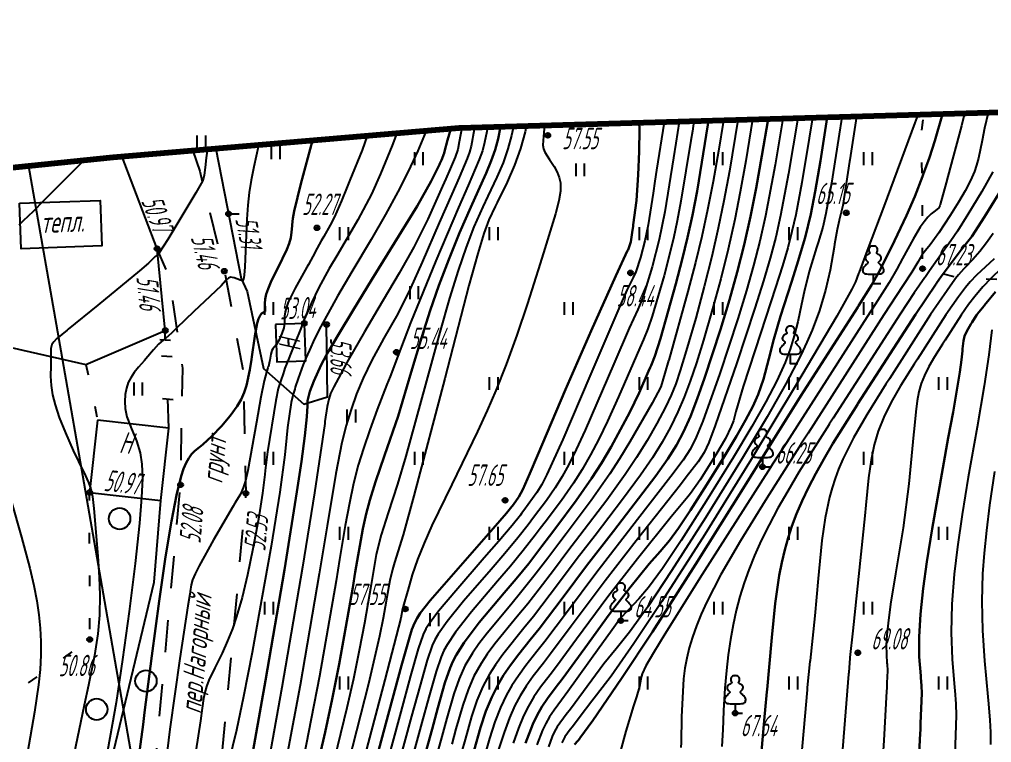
# Model space of a CAD drawing. Extents: x 1233805 to 1234355, y 654698 to 655114.
# Drawn here: x 1234273.72 to 1234319.16, y 655080.53 to 655114.32 of the extents above; entities that cross this region are included whole.
import ezdxf

# ---------------------------------------------------------------- set-up
doc = ezdxf.new("R2010")
doc.units = 0
doc.linetypes.add('ИИDash_05_15', pattern=[2, 0.5, -1.5])
doc.linetypes.add('ИИDash_15_15', pattern=[3, 1.5, -1.5])
for name, color, linetype, lineweight in [('ИИ_ГОРИЗОНТАЛИ_ОСН', 32, 'Continuous', 25), ('ИИ_ГОРИЗОНТАЛИ_УТОЛЩ', 32, 'Continuous', 30), ('ИИ_ДОРОГИ_АД', 7, 'Continuous', 25), ('ИИ_ЛЭП_ВН', 250, 'Continuous', 25), ('ИИ_ОГРАДЫ', 7, 'Continuous', 25), ('ИИ_ОТМЕТКИ', 7, 'Continuous', 25), ('ИИ_СТРОЕНИЕ', 7, 'Continuous', 25), ('ИИ_УГОДЬЯ', 7, 'Continuous', 25)]:
    doc.layers.add(name, color=color, linetype=linetype, lineweight=lineweight)
doc.layers.add('Оформление точек', color=7, linetype='Continuous')
doc.styles.add('VNIPISIMPLEXCUR', font='simplex.shx', dxfattribs={"width": 0.8, "oblique": 15})
doc.styles.add('ГОСТ 2.304 КУРСИВ', font='cs_gost2304.shx', dxfattribs={"oblique": 15})
doc.linetypes.add('ИИ054741_6', pattern='A,2,-0.5,[35,3dservice.shx,S=1,R=0,X=0,Y=0],-0.5,2', length=5)
doc.linetypes.add('ИИ054751', pattern='A,2.5,[1,3dservice.shx,S=0.8,R=0,X=0,Y=0],2.5', length=5)

# ---------------------------------------------------------------- blocks, each defined once
blk = doc.blocks.new('ИИ05401')
at = {"color": 0, "linetype": 'Continuous', "lineweight": 25}
for points in [[(-0.4, 1.2), (-0.4, 0)], [(0.4, 1.2), (0.4, 0)]]:
    blk.add_lwpolyline(points, dxfattribs=at)
blk = doc.blocks.new('ИИ053881')
at = {"color": 0, "linetype": 'Continuous', "lineweight": 25}
blk.add_lwpolyline([(0, 0.875), (0.129, 0.876), (0.342, 0.878), (0.479, 0.882), (0.614, 0.891), (0.726, 0.907), (0.816, 0.94), (0.906, 1), (0.956, 1.071), (0.983, 1.151), (0.991, 1.231), (0.986, 1.295), (0.963, 1.379), (0.932, 1.445), (0.884, 1.516), (0.798, 1.61), (0.719, 1.692), (0.646, 1.766), (0.575, 1.842), (0.536, 1.889), (0.511, 1.929), (0.501, 1.967), (0.504, 1.992), (0.518, 2.017), (0.545, 2.049), (0.608, 2.115), (0.679, 2.198), (0.732, 2.29), (0.745, 2.372), (0.736, 2.444), (0.709, 2.515), (0.672, 2.575), (0.633, 2.617), (0.596, 2.646), (0.548, 2.678), (0.495, 2.709), (0.408, 2.76), (0.363, 2.789), (0.336, 2.812), (0.324, 2.831), (0.321, 2.846), (0.325, 2.865), (0.335, 2.89), (0.353, 2.928), (0.372, 2.968), (0.4, 3.034), (0.413, 3.103), (0.412, 3.19), (0.398, 3.247), (0.363, 3.319), (0.32, 3.377), (0.284, 3.414), (0.246, 3.444), (0.181, 3.476), (0.125, 3.489), (0.07, 3.496), (0, 3.5), (-0.07, 3.496), (-0.125, 3.489), (-0.181, 3.476), (-0.246, 3.444), (-0.284, 3.414), (-0.32, 3.377), (-0.363, 3.319), (-0.398, 3.247), (-0.412, 3.19), (-0.413, 3.103), (-0.4, 3.034), (-0.372, 2.968), (-0.353, 2.928), (-0.335, 2.89), (-0.325, 2.865), (-0.321, 2.846), (-0.324, 2.831), (-0.336, 2.812), (-0.363, 2.789), (-0.408, 2.76), (-0.495, 2.709), (-0.548, 2.678), (-0.596, 2.646), (-0.633, 2.617), (-0.672, 2.575), (-0.709, 2.515), (-0.736, 2.444), (-0.745, 2.372), (-0.732, 2.29), (-0.679, 2.198), (-0.608, 2.115), (-0.545, 2.049), (-0.518, 2.017), (-0.504, 1.992), (-0.501, 1.967), (-0.511, 1.929), (-0.536, 1.889), (-0.575, 1.842), (-0.646, 1.766), (-0.719, 1.692), (-0.798, 1.61), (-0.884, 1.516), (-0.932, 1.445), (-0.963, 1.379), (-0.986, 1.295), (-0.991, 1.231), (-0.983, 1.151), (-0.956, 1.071), (-0.906, 1), (-0.816, 0.94), (-0.726, 0.907), (-0.614, 0.891), (-0.479, 0.882), (-0.342, 0.878), (-0.129, 0.876)], close=True, dxfattribs=at)
blk.add_lwpolyline([(0, 0.875), (0, 0), (0.7, 0)], dxfattribs=at)
blk = doc.blocks.new('ИИ05368')
at = {"color": 0, "linetype": 'Continuous'}
blk.add_circle((0, 0), 1, dxfattribs=at)
blk = doc.blocks.new('PICKET')
at = {"color": 0, "linetype": 'Continuous', "lineweight": 25}
for p, q in [((-0.23, 0), (0.23, 0)), ((0, 0.23), (0, -0.23))]:
    blk.add_line(p, q, dxfattribs=at)
blk.add_circle((0, 0), 0.23, dxfattribs=at)
at = {"color": 0, "linetype": 'Continuous', "style": 'VNIPISIMPLEXCUR', "oblique": 15, "width": 0.8}
blk.add_attdef('OTMETKA', (1.25, 0.3), '', height=2, dxfattribs=at)
at = {"color": 8, "linetype": 'Continuous', "style": 'VNIPISIMPLEXCUR', "oblique": 15, "width": 0.8, "flags": 1}
blk.add_attdef('NOMER', (1.25, -2.7), '', height=2, dxfattribs=at)

msp = doc.modelspace()

# ---------------------------------------------------------------- linework, layer by layer
at = {"layer": 'ИИ_ГОРИЗОНТАЛИ_ОСН', "flags": 128}
for points, elevation in [([(1234315.709, 655109.861), (1234315.57, 655109.483), (1234314.118, 655105.573), (1234313.393, 655103.645), (1234312.97, 655102.516), (1234312.943, 655102.445), (1234312.794, 655102.058), (1234312.633, 655101.719), (1234311.922, 655100.452), (1234310.002, 655097.202), (1234307.919, 655093.753), (1234305.75, 655090.253), (1234303.752, 655087.127), (1234302.444, 655085.157), (1234301.378, 655083.631), (1234300.693, 655082.738), (1234300.476, 655082.465), (1234299.929, 655081.745), (1234299.566, 655081.266), (1234299.464, 655081.133), (1234299.215, 655080.794), (1234299.074, 655080.523)], 65.5), ([(1234317.897, 655109.923), (1234317.754, 655109.346), (1234317.115, 655106.984), (1234317.031, 655106.679), (1234316.76, 655105.679), (1234316.741, 655105.61), (1234316.687, 655105.515), (1234316.529, 655105.381), (1234316.517, 655105.372), (1234316.34, 655105.236), (1234316.174, 655105.074), (1234316.003, 655104.868), (1234315.828, 655104.619), (1234315.491, 655104.057), (1234314.999, 655103.146), (1234314.732, 655102.648), (1234314.374, 655102.029), (1234313.715, 655100.998), (1234313.345, 655100.425), (1234309.568, 655094.537), (1234308.927, 655093.536), (1234308.825, 655093.378), (1234305.632, 655088.382), (1234303.881, 655085.594), (1234303.354, 655084.724), (1234303.007, 655084.114), (1234302.824, 655083.742), (1234302.763, 655083.518), (1234302.76, 655083.486), (1234302.701, 655083.155), (1234302.56, 655082.659), (1234302.43, 655082.247), (1234302.061, 655081.056), (1234301.82, 655080.136)], 66.5), ([(1234319.004, 655109.955), (1234318.834, 655109.238), (1234318.723, 655108.661), (1234318.552, 655107.832), (1234318.462, 655107.513), (1234318.356, 655107.213), (1234318.17, 655106.788), (1234317.924, 655106.31), (1234317.615, 655105.777), (1234317.224, 655105.15), (1234316.697, 655104.354), (1234316.289, 655103.784), (1234316.069, 655103.52), (1234315.899, 655103.304), (1234315.706, 655102.976), (1234315.438, 655102.517), (1234315.018, 655101.87), (1234314.13, 655100.513), (1234310.58, 655094.987), (1234310.25, 655094.471), (1234310.238, 655094.452), (1234308.57, 655091.829), (1234307.418, 655089.952), (1234306.511, 655088.38), (1234305.845, 655087.101), (1234305.583, 655086.53), (1234305.36, 655085.984), (1234305.174, 655085.462), (1234305.023, 655084.959), (1234304.909, 655084.48), (1234304.824, 655084.001), (1234304.766, 655083.511), (1234304.724, 655082.923), (1234304.67, 655081.729), (1234304.644, 655080.538), (1234304.643, 655080.292)], 67), ([(1234303.849, 655109.521), (1234303.505, 655107.27), (1234303.427, 655106.768), (1234303.339, 655106.195), (1234303.105, 655104.718), (1234302.959, 655103.981), (1234302.75, 655103.19), (1234302.531, 655102.526), (1234302.403, 655102.253), (1234302.117, 655101.663), (1234301.732, 655100.807), (1234300.376, 655097.643), (1234299.115, 655094.695), (1234298.374, 655093.054), (1234298.135, 655092.591), (1234297.911, 655092.222), (1234297.304, 655091.379), (1234297.188, 655091.226), (1234297.134, 655091.154), (1234296.755, 655090.67), (1234296.136, 655089.943), (1234295.449, 655089.157), (1234294.115, 655087.624), (1234293.312, 655086.672), (1234292.869, 655086.083), (1234292.723, 655085.838), (1234292.598, 655085.578), (1234292.363, 655084.914), (1234292.007, 655083.642), (1234291.553, 655081.961), (1234289.95, 655076.064)], 58.5), ([(1234304.558, 655109.541), (1234304.398, 655108.537), (1234304.29, 655107.851), (1234303.882, 655105.327), (1234303.623, 655104.029), (1234303.295, 655102.754), (1234302.913, 655101.489), (1234302.788, 655101.143), (1234302.619, 655100.766), (1234302.224, 655099.891), (1234301.509, 655098.23), (1234300.158, 655095.12), (1234299.748, 655094.23), (1234299.401, 655093.529), (1234299.087, 655092.959), (1234298.763, 655092.438), (1234298.352, 655091.846), (1234297.798, 655091.107), (1234297.623, 655090.877), (1234297.495, 655090.707), (1234297.017, 655090.089), (1234296.405, 655089.358), (1234295.764, 655088.618), (1234294.483, 655087.13), (1234293.709, 655086.183), (1234293.289, 655085.591), (1234293.142, 655085.331), (1234293.015, 655085.058), (1234292.778, 655084.384), (1234292.431, 655083.147), (1234292.054, 655081.756), (1234290.521, 655076.14)], 59), ([(1234305.247, 655109.561), (1234305.174, 655109.105), (1234305.105, 655108.67), (1234304.641, 655105.827), (1234304.469, 655104.915), (1234304.287, 655104.077), (1234303.849, 655102.353), (1234303.296, 655100.451), (1234303.099, 655099.859), (1234302.888, 655099.361), (1234302.717, 655098.976), (1234302.404, 655098.255), (1234301.718, 655096.679), (1234301.202, 655095.544), (1234300.797, 655094.711), (1234300.408, 655093.971), (1234300.019, 655093.295), (1234299.614, 655092.654), (1234299.05, 655091.844), (1234298.291, 655090.834), (1234298.057, 655090.527), (1234297.828, 655090.222), (1234297.273, 655089.5), (1234296.673, 655088.772), (1234296.072, 655088.071), (1234294.85, 655086.633), (1234294.106, 655085.693), (1234293.709, 655085.1), (1234293.562, 655084.827), (1234293.432, 655084.54), (1234293.193, 655083.855), (1234292.854, 655082.652), (1234292.535, 655081.474), (1234291.093, 655076.217)], 59.5), ([(1234306.623, 655109.6), (1234306.392, 655108.159), (1234306.145, 655106.744), (1234305.889, 655105.425), (1234305.616, 655104.173), (1234305.322, 655102.958), (1234304.969, 655101.601), (1234304.067, 655098.396), (1234304.061, 655098.375), (1234303.891, 655097.791), (1234303.701, 655097.145), (1234303.289, 655096.393), (1234302.25, 655094.575), (1234301.773, 655093.793), (1234301.318, 655093.086), (1234300.447, 655091.84), (1234299.279, 655090.289), (1234298.926, 655089.828), (1234298.418, 655089.153), (1234297.772, 655088.301), (1234297.209, 655087.6), (1234296.683, 655086.972), (1234295.58, 655085.638), (1234295.201, 655085.142), (1234294.899, 655084.713), (1234294.545, 655084.119), (1234294.269, 655083.511), (1234294.024, 655082.8), (1234293.702, 655081.662), (1234293.47, 655080.809), (1234292.236, 655076.37)], 60.5), ([(1234307.306, 655109.62), (1234306.91, 655107.226), (1234306.65, 655105.836), (1234306.388, 655104.568), (1234306.084, 655103.247), (1234305.732, 655101.843), (1234305.333, 655100.368), (1234304.89, 655098.832), (1234304.611, 655097.917), (1234304.399, 655097.293), (1234304.186, 655096.764), (1234303.921, 655096.203), (1234303.521, 655095.444), (1234303.065, 655094.651), (1234302.569, 655093.853), (1234302.041, 655093.061), (1234301.169, 655091.85), (1234299.916, 655090.202), (1234299.361, 655089.479), (1234298.678, 655088.571), (1234298.014, 655087.69), (1234297.478, 655087.014), (1234296.987, 655086.423), (1234295.945, 655085.14), (1234295.585, 655084.654), (1234295.296, 655084.223), (1234294.963, 655083.63), (1234294.688, 655083.001), (1234294.441, 655082.274), (1234294.126, 655081.168), (1234293.93, 655080.452)], 61), ([(1234307.992, 655109.64), (1234307.676, 655107.713), (1234307.41, 655106.256), (1234307.154, 655104.972), (1234306.847, 655103.587), (1234306.503, 655102.194), (1234306.122, 655100.79), (1234305.693, 655099.332), (1234305.36, 655098.271), (1234305.068, 655097.41), (1234304.788, 655096.666), (1234304.5, 655095.987), (1234304.152, 655095.265), (1234303.766, 655094.567), (1234303.308, 655093.836), (1234302.752, 655093.027), (1234301.911, 655091.885), (1234300.628, 655090.212), (1234299.795, 655089.13), (1234298.917, 655087.96), (1234297.746, 655086.428), (1234297.292, 655085.874), (1234296.31, 655084.644), (1234295.97, 655084.168), (1234295.693, 655083.733), (1234295.379, 655083.142), (1234295.107, 655082.494), (1234294.857, 655081.751), (1234294.55, 655080.673), (1234294.389, 655080.086)], 61.5), ([(1234309.407, 655109.68), (1234309.05, 655107.531), (1234308.592, 655105.137), (1234308.329, 655103.962), (1234308.039, 655102.824), (1234307.708, 655101.653), (1234307.299, 655100.331), (1234306.452, 655097.776), (1234305.659, 655095.555), (1234305.356, 655094.802), (1234305.084, 655094.261), (1234304.738, 655093.721), (1234304.175, 655092.959), (1234302.613, 655090.945), (1234300.664, 655088.431), (1234299.336, 655086.656), (1234298.282, 655085.256), (1234297.904, 655084.782), (1234297.395, 655084.138), (1234297.04, 655083.655), (1234296.739, 655083.197), (1234296.486, 655082.753), (1234296.211, 655082.168), (1234295.948, 655081.491), (1234295.693, 655080.712), (1234295.397, 655079.683)], 62.5), ([(1234310.103, 655109.7), (1234309.672, 655107.115), (1234309.299, 655105.164), (1234309.07, 655104.151), (1234308.815, 655103.171), (1234308.507, 655102.112), (1234308.102, 655100.83), (1234307.25, 655098.269), (1234306.239, 655095.34), (1234305.948, 655094.547), (1234305.729, 655094.084), (1234305.444, 655093.648), (1234304.887, 655092.925), (1234304.613, 655092.579), (1234302.545, 655089.951), (1234301.099, 655088.081), (1234299.517, 655085.964), (1234298.55, 655084.67), (1234298.212, 655084.239), (1234297.735, 655083.625), (1234297.406, 655083.164), (1234297.124, 655082.715), (1234296.883, 655082.263), (1234296.626, 655081.683), (1234296.37, 655080.995), (1234296.113, 655080.2)], 63), ([(1234310.791, 655109.72), (1234310.641, 655108.766), (1234310.295, 655106.698), (1234310.005, 655105.19), (1234309.827, 655104.406), (1234309.63, 655103.644), (1234309.388, 655102.811), (1234309.068, 655101.789), (1234308.377, 655099.685), (1234307.554, 655097.161), (1234307.212, 655095.993), (1234307.09, 655095.57), (1234306.989, 655095.292), (1234306.722, 655094.741), (1234306.273, 655093.973), (1234305.541, 655092.808), (1234305.087, 655092.161), (1234304.964, 655092.015), (1234304.186, 655091.08), (1234302.605, 655089.109), (1234301.23, 655087.339), (1234299.758, 655085.354), (1234298.819, 655084.084), (1234298.521, 655083.699), (1234298.075, 655083.114), (1234297.771, 655082.674), (1234297.51, 655082.235), (1234297.28, 655081.773), (1234297.042, 655081.2), (1234296.793, 655080.505)], 63.5), ([(1234312.164, 655109.759), (1234312.099, 655109.345), (1234312.086, 655109.256), (1234311.68, 655106.671), (1234311.417, 655105.244), (1234311.266, 655104.614), (1234311.05, 655103.889), (1234310.977, 655103.659), (1234310.636, 655102.538), (1234310.4, 655101.598), (1234310.28, 655101.02), (1234310.105, 655100.189), (1234309.938, 655099.535), (1234309.741, 655098.907), (1234309.51, 655098.296), (1234309.122, 655097.437), (1234308.607, 655096.444), (1234307.959, 655095.301), (1234307.096, 655093.863), (1234305.821, 655091.805), (1234304.646, 655089.968), (1234303.776, 655088.669), (1234303.12, 655087.782), (1234302.669, 655087.249), (1234302.152, 655086.701), (1234302.136, 655086.685), (1234301.822, 655086.335), (1234301.349, 655085.695), (1234300.818, 655084.949), (1234299.355, 655082.913), (1234299.059, 655082.517), (1234298.714, 655082.051), (1234298.499, 655081.733), (1234298.322, 655081.427), (1234298.168, 655081.102), (1234297.912, 655080.416)], 64.5), ([(1234312.851, 655109.779), (1234312.535, 655107.76), (1234312.523, 655107.683), (1234312.2, 655105.624), (1234312.133, 655105.315), (1234312.123, 655105.27), (1234312.119, 655105.252), (1234312.042, 655104.939), (1234312.036, 655104.919), (1234311.938, 655104.501), (1234311.823, 655103.817), (1234311.802, 655103.682), (1234311.62, 655102.611), (1234311.4, 655101.663), (1234311.117, 655100.723), (1234310.771, 655099.797), (1234310.529, 655099.238), (1234310.245, 655098.637), (1234309.55, 655097.295), (1234308.674, 655095.751), (1234307.507, 655093.808), (1234305.785, 655091.029), (1234304.199, 655088.547), (1234303.087, 655086.878), (1234302.24, 655085.694), (1234301.611, 655084.907), (1234301.044, 655084.204), (1234300.083, 655082.921), (1234299.471, 655082.097), (1234299.278, 655081.843), (1234298.861, 655081.27), (1234298.732, 655081.048), (1234298.621, 655080.813), (1234298.444, 655080.336)], 65), ([(1234291.368, 655108.998), (1234291.137, 655108.428), (1234290.6, 655107.097), (1234290.172, 655106.154), (1234289.54, 655104.958), (1234288.606, 655103.356), (1234288.203, 655102.677), (1234287.716, 655101.797), (1234287.377, 655101.079), (1234287.263, 655100.813), (1234287.096, 655100.431), (1234287.011, 655100.264), (1234286.977, 655100.197), (1234286.964, 655100.153), (1234286.897, 655099.948), (1234286.577, 655099.139), (1234286.564, 655099.108), (1234286.278, 655098.398), (1234286.133, 655098.022), (1234286.097, 655097.91), (1234286.051, 655097.766), (1234285.934, 655097.445), (1234285.903, 655097.362), (1234285.818, 655097.072), (1234285.709, 655096.509), (1234285.321, 655094.114), (1234285.212, 655093.24), (1234285.193, 655093.051), (1234285.083, 655092.191), (1234284.887, 655090.969), (1234284.635, 655089.575), (1234284.385, 655088.364), (1234284.13, 655087.312), (1234283.873, 655086.424), (1234283.673, 655085.849), (1234283.445, 655085.276), (1234283.189, 655084.702), (1234282.857, 655084.021), (1234282.576, 655083.44), (1234282.46, 655083.149), (1234282.38, 655082.875), (1234282.324, 655082.582), (1234282.264, 655082.134), (1234282.187, 655081.547), (1234281.964, 655080.144)], 53), ([(1234292.737, 655109.115), (1234292.336, 655108.173), (1234291.889, 655107.215), (1234291.406, 655106.267), (1234290.831, 655105.212), (1234290.163, 655104.044), (1234289.265, 655102.527), (1234288.59, 655101.386), (1234287.805, 655099.975), (1234287.515, 655099.399), (1234287.273, 655098.869), (1234287.108, 655098.485), (1234287.105, 655098.477), (1234287.089, 655098.442), (1234287.078, 655098.417), (1234287.064, 655098.383), (1234287.003, 655098.228), (1234286.987, 655098.189), (1234286.742, 655097.547), (1234286.616, 655097.135), (1234286.592, 655097.049), (1234286.51, 655096.805), (1234286.509, 655096.803), (1234286.42, 655096.418), (1234286.244, 655095.244), (1234286.199, 655094.77), (1234286.122, 655093.974), (1234285.889, 655092.236), (1234285.481, 655089.707), (1234285.042, 655087.193), (1234284.591, 655084.735), (1234284.192, 655082.678), (1234283.859, 655081.102), (1234283.485, 655079.59)], 53.5), ([(1234294.401, 655109.25), (1234294.273, 655108.597), (1234294.205, 655108.238), (1234294.093, 655107.883), (1234293.858, 655107.341), (1234293.649, 655106.872), (1234293.496, 655106.521), (1234292.805, 655104.979), (1234292.156, 655103.682), (1234291.477, 655102.466), (1234290.471, 655100.775), (1234289.843, 655099.725), (1234289.084, 655098.403), (1234288.413, 655097.156), (1234288.258, 655096.837), (1234288.175, 655096.583), (1234288.105, 655096.231), (1234288.001, 655095.527), (1234287.989, 655095.437), (1234287.512, 655092.196), (1234286.957, 655088.725), (1234285.991, 655083.096), (1234284.999, 655077.615)], 54.5), ([(1234294.985, 655109.267), (1234294.97, 655109.174), (1234294.835, 655108.403), (1234294.758, 655108.122), (1234294.653, 655107.823), (1234294.269, 655106.935), (1234293.924, 655106.159), (1234293.343, 655104.809), (1234292.552, 655102.972), (1234292.006, 655101.763), (1234291.41, 655100.569), (1234290.76, 655099.425), (1234290.638, 655099.22), (1234290.185, 655098.404), (1234289.785, 655097.554), (1234289.481, 655096.821), (1234289.224, 655096.1), (1234288.996, 655095.346), (1234288.796, 655094.552), (1234288.509, 655093.103), (1234288.103, 655090.653), (1234287.738, 655088.408), (1234286.84, 655083.219), (1234286.005, 655078.748)], 55), ([(1234295.594, 655109.284), (1234295.565, 655109.081), (1234295.465, 655108.568), (1234295.359, 655108.18), (1234295.215, 655107.77), (1234294.696, 655106.565), (1234294.239, 655105.537), (1234293.182, 655103.04), (1234292.005, 655100.143), (1234291.407, 655098.585), (1234291.047, 655097.635), (1234290.897, 655097.255), (1234290.443, 655096.09), (1234290.096, 655095.144), (1234289.8, 655094.275), (1234289.56, 655093.485), (1234289.341, 655092.642), (1234289.141, 655091.723), (1234288.946, 655090.671), (1234288.681, 655089.083), (1234288.518, 655088.091), (1234287.741, 655083.638), (1234287.363, 655081.632), (1234287.012, 655079.881)], 55.5), ([(1234296.813, 655109.319), (1234296.726, 655108.898), (1234296.553, 655108.271), (1234296.325, 655107.625), (1234296.04, 655106.947), (1234295.62, 655106.055), (1234295.386, 655105.566), (1234294.964, 655104.623), (1234294.594, 655103.677), (1234294.22, 655102.59), (1234293.824, 655101.302), (1234293.37, 655099.704), (1234292.706, 655097.262), (1234291.786, 655093.918), (1234291.39, 655092.6), (1234290.954, 655091.27), (1234290.621, 655090.237), (1234290.399, 655089.311), (1234290.155, 655087.915), (1234290.079, 655087.456), (1234289.846, 655086.112), (1234289.604, 655084.833), (1234289.33, 655083.514), (1234289.025, 655082.146), (1234288, 655077.938)], 56.5), ([(1234297.412, 655109.336), (1234297.356, 655109.063), (1234297.143, 655108.294), (1234296.864, 655107.51), (1234296.52, 655106.711), (1234296.055, 655105.769), (1234295.959, 655105.58), (1234295.663, 655104.952), (1234295.428, 655104.32), (1234295.145, 655103.385), (1234294.733, 655101.881), (1234293.597, 655097.543), (1234292.156, 655092.06), (1234291.652, 655090.244), (1234291.257, 655088.949), (1234291.152, 655088.613), (1234291.028, 655088.104), (1234290.891, 655087.326), (1234290.859, 655087.139), (1234290.72, 655086.35), (1234290.548, 655085.509), (1234290.031, 655083.279), (1234288.545, 655077.424)], 57), ([(1234298.261, 655109.361), (1234298.23, 655109.03), (1234298.194, 655108.658), (1234298.191, 655108.446), (1234298.218, 655108.275), (1234298.283, 655108.112), (1234298.493, 655107.782), (1234298.707, 655107.455), (1234298.849, 655107.19), (1234298.948, 655106.934), (1234299.004, 655106.683), (1234299.018, 655106.5), (1234299.012, 655106.302), (1234298.939, 655105.837), (1234298.782, 655105.237), (1234298.466, 655104.223), (1234298.272, 655103.612), (1234298.056, 655102.92), (1234297.463, 655101.044), (1234296.965, 655099.561), (1234296.473, 655098.203), (1234295.987, 655096.973), (1234295.59, 655096.05), (1234295.137, 655095.057), (1234293.933, 655092.59), (1234292.994, 655090.667), (1234292.635, 655089.853), (1234292.331, 655089.083), (1234292.084, 655088.365), (1234291.871, 655087.63), (1234291.858, 655087.583), (1234291.686, 655087), (1234291.682, 655086.989), (1234291.64, 655086.821), (1234291.633, 655086.783), (1234291.544, 655086.337), (1234290.804, 655083.455), (1234288.725, 655075.628)], 57.5), ([(1234289.974, 655108.879), (1234289.741, 655108.211), (1234289.167, 655106.803), (1234289.038, 655106.498), (1234288.771, 655105.838), (1234288.454, 655105.092), (1234288.249, 655104.704), (1234287.946, 655104.184), (1234287.817, 655103.967), (1234287.55, 655103.453), (1234287.549, 655103.451), (1234287.228, 655102.861), (1234287.161, 655102.747), (1234286.606, 655101.768), (1234286.287, 655101.109), (1234286.201, 655100.872), (1234286.145, 655100.653), (1234286.117, 655100.453), (1234286.114, 655100.234), (1234286.115, 655100.141), (1234286.084, 655099.914), (1234285.986, 655099.641), (1234285.844, 655099.317), (1234285.735, 655099.124), (1234285.633, 655099.009), (1234285.559, 655098.928), (1234285.513, 655098.845), (1234285.464, 655098.675), (1234285.418, 655098.398), (1234285.408, 655098.334), (1234285.356, 655098.106), (1234285.354, 655098.101), (1234285.331, 655098.032), (1234285.265, 655097.837), (1234285.264, 655097.834), (1234285.157, 655097.439), (1234285.006, 655096.663), (1234284.801, 655095.498), (1234284.396, 655093.248), (1234284.287, 655092.761), (1234284.182, 655092.431), (1234284.047, 655092.143), (1234283.796, 655091.714), (1234283.716, 655091.58), (1234282.796, 655090.007), (1234282.123, 655088.793), (1234281.933, 655088.412), (1234281.816, 655088.127), (1234281.748, 655087.893), (1234281.698, 655087.589), (1234281.68, 655087.469), (1234281.591, 655086.914), (1234281.21, 655084.458), (1234280.758, 655081.161), (1234280.357, 655077.944)], 52.5), ([(1234282.506, 655108.243), (1234282.485, 655108.076), (1234282.456, 655107.859), (1234282.402, 655107.407), (1234282.358, 655107.039), (1234282.328, 655106.895), (1234282.274, 655106.757), (1234281.969, 655106.213), (1234280.656, 655104.043), (1234280.255, 655103.414), (1234280.221, 655103.384), (1234280.105, 655103.278), (1234280.066, 655103.238), (1234279.751, 655102.935), (1234279.335, 655102.569), (1234277.38, 655100.961), (1234275.993, 655099.843), (1234275.947, 655099.806), (1234275.458, 655099.397), (1234275.324, 655099.254), (1234275.238, 655099.128), (1234275.183, 655098.95), (1234275.185, 655098.683), (1234275.195, 655098.336), (1234275.186, 655098.136), (1234275.175, 655097.649), (1234275.202, 655097.218), (1234275.272, 655096.771), (1234275.386, 655096.31), (1234275.585, 655095.714), (1234275.871, 655095), (1234276.238, 655094.177), (1234276.713, 655093.187), (1234276.724, 655093.165), (1234276.951, 655092.684), (1234277.061, 655092.378), (1234277.133, 655092.031), (1234277.2, 655091.463), (1234277.387, 655089.24), (1234277.444, 655088.254), (1234277.472, 655087.422), (1234277.462, 655086.479), (1234277.387, 655085.606), (1234277.229, 655084.597), (1234276.95, 655083.205), (1234276.75, 655082.279), (1234276.258, 655079.952)], 51), ([(1234284.909, 655108.448), (1234284.902, 655108.422), (1234284.669, 655107.429), (1234284.549, 655106.815), (1234284.459, 655106.232), (1234284.393, 655105.646), (1234284.345, 655104.993), (1234284.282, 655103.488), (1234284.254, 655102.76), (1234284.225, 655102.365), (1234284.186, 655102.175), (1234284.184, 655102.17), (1234284.169, 655102.12), (1234284.165, 655102.104), (1234284.037, 655102.14), (1234284.013, 655102.151), (1234283.755, 655102.247), (1234283.589, 655102.273), (1234283.49, 655102.236), (1234283.358, 655102.1), (1234283.144, 655101.866), (1234282.373, 655101.137), (1234281.872, 655100.672), (1234281.063, 655099.887), (1234280.844, 655099.67), (1234280.543, 655099.404), (1234280.442, 655099.338), (1234280.44, 655099.337), (1234280.22, 655099.141), (1234279.993, 655098.881), (1234279.621, 655098.456), (1234279.559, 655098.387), (1234279.278, 655098.067), (1234279.081, 655097.815), (1234278.925, 655097.577), (1234278.81, 655097.351), (1234278.719, 655097.082), (1234278.663, 655096.786), (1234278.643, 655096.468), (1234278.661, 655096.14), (1234278.738, 655095.755), (1234278.911, 655095.316), (1234278.932, 655095.269), (1234279.191, 655094.635), (1234279.357, 655094.069), (1234279.443, 655093.532), (1234279.466, 655092.876), (1234279.43, 655091.978), (1234279.332, 655090.779), (1234279.129, 655088.89), (1234278.851, 655086.653), (1234278.542, 655084.41), (1234278.235, 655082.406), (1234277.76, 655079.709)], 51.5), ([(1234276.738, 655107.728), (1234275.114, 655106.101), (1234274.853, 655105.838), (1234274.356, 655105.342), (1234273.897, 655104.905), (1234273.687, 655104.707)], 50.5), ([(1234319.218, 655107.193), (1234318.699, 655106.279), (1234318.049, 655105.203), (1234317.565, 655104.427), (1234317.261, 655103.979), (1234316.822, 655103.359), (1234316.451, 655102.835), (1234316.266, 655102.572), (1234316.068, 655102.292), (1234316.045, 655102.259), (1234315.546, 655101.544), (1234314.883, 655100.548), (1234311.754, 655095.688), (1234311.573, 655095.406), (1234311.568, 655095.397), (1234310.156, 655093.157), (1234309.632, 655092.282), (1234309.174, 655091.478), (1234308.758, 655090.701), (1234308.393, 655089.967), (1234308.078, 655089.27), (1234307.81, 655088.607), (1234307.591, 655087.99), (1234307.396, 655087.354), (1234307.224, 655086.699), (1234307.075, 655086.024), (1234306.951, 655085.339), (1234306.848, 655084.632), (1234306.766, 655083.902), (1234306.696, 655083.066), (1234306.626, 655082.032), (1234306.612, 655081.551), (1234306.613, 655081.529), (1234306.604, 655081.143), (1234306.549, 655080.346)], 67.5), ([(1234319.239, 655104.312), (1234318.926, 655103.885), (1234318.605, 655103.483), (1234318.28, 655103.107), (1234317.913, 655102.714), (1234317.868, 655102.667), (1234317.615, 655102.393), (1234317.473, 655102.208), (1234317.409, 655102.118), (1234317.117, 655101.704), (1234317.081, 655101.655), (1234316.312, 655100.527), (1234314.383, 655097.531), (1234314.22, 655097.276), (1234314.215, 655097.269), (1234313.323, 655095.848), (1234312.703, 655094.769), (1234312.211, 655093.778), (1234312.012, 655093.312), (1234311.842, 655092.863), (1234311.704, 655092.436), (1234311.581, 655091.991), (1234311.379, 655091.033), (1234311.228, 655089.971), (1234311.087, 655088.521), (1234311.059, 655088.2), (1234310.893, 655086.448), (1234310.673, 655084.371), (1234310.668, 655084.322), (1234310.544, 655083.105), (1234310.534, 655082.99), (1234310.257, 655079.838)], 68.5), ([(1234319.285, 655103.128), (1234318.462, 655102.363), (1234318.157, 655102.054), (1234317.934, 655101.791), (1234317.607, 655101.357), (1234317.026, 655100.517), (1234315.69, 655098.441), (1234315.543, 655098.211), (1234315.538, 655098.204), (1234314.907, 655097.197), (1234314.468, 655096.433), (1234314.119, 655095.731), (1234313.859, 655095.084), (1234313.67, 655094.447), (1234313.526, 655093.735), (1234313.412, 655092.9), (1234313.285, 655091.617), (1234313.239, 655091.125), (1234312.681, 655085.751), (1234312.541, 655084.499), (1234312.538, 655084.472), (1234312.484, 655083.806), (1234312.477, 655083.722), (1234312.165, 655079.818)], 69), ([(1234319.624, 655102.7), (1234319.123, 655102.219), (1234318.75, 655101.818), (1234318.373, 655101.367), (1234318.086, 655101.001), (1234317.741, 655100.506), (1234316.986, 655099.332), (1234316.866, 655099.146), (1234316.862, 655099.138), (1234316.49, 655098.546), (1234316.232, 655098.096), (1234316.028, 655097.684), (1234315.876, 655097.304), (1234315.764, 655096.924), (1234315.68, 655096.497), (1234315.615, 655095.991), (1234315.542, 655095.195), (1234315.516, 655094.902), (1234315.287, 655092.627), (1234315.02, 655090.568), (1234314.675, 655088.418), (1234314.443, 655086.995), (1234314.319, 655086.105), (1234314.265, 655085.564), (1234314.239, 655085.078), (1234314.241, 655084.65), (1234314.271, 655084.234), (1234314.275, 655084.194), (1234314.291, 655083.882), (1234314.27, 655083.324), (1234314.258, 655083.079), (1234314.252, 655082.937), (1234314.131, 655080.626), (1234313.957, 655078.033)], 69.5), ([(1234319.17, 655099.815), (1234319.038, 655098.64), (1234318.82, 655097.206), (1234318.481, 655095.269), (1234318.071, 655092.932), (1234317.786, 655091.184), (1234317.567, 655089.67), (1234317.417, 655088.391), (1234317.31, 655086.999), (1234317.275, 655085.672), (1234317.311, 655084.419), (1234317.421, 655083.099), (1234317.435, 655082.96), (1234317.486, 655082.346), (1234317.499, 655081.802), (1234317.42, 655079.508)], 70.5), ([(1234319.297, 655093.202), (1234319.069, 655091.618), (1234318.919, 655090.438), (1234318.81, 655089.373), (1234318.743, 655088.412), (1234318.709, 655087.131), (1234318.737, 655085.773), (1234318.824, 655084.349), (1234318.982, 655082.672), (1234319.015, 655082.343), (1234319.084, 655081.579), (1234319.112, 655081.015), (1234319.11, 655080.445)], 71), ([(1234273.329, 655091.818), (1234273.82, 655090.132), (1234274.203, 655088.678), (1234274.391, 655087.867), (1234274.531, 655087.154), (1234274.631, 655086.498), (1234274.694, 655085.872), (1234274.724, 655085.25), (1234274.72, 655084.615), (1234274.683, 655083.947), (1234274.611, 655083.225), (1234274.43, 655081.95), (1234274.104, 655080.058), (1234273.723, 655077.819), (1234273.517, 655076.273)], 50.5)]:
    msp.add_lwpolyline(points, dxfattribs=dict(at, elevation=elevation))
at = {"layer": 'ИИ_ГОРИЗОНТАЛИ_УТОЛЩ', "flags": 128}
for points, elevation in [([(1234316.864, 655109.894), (1234316.506, 655108.645), (1234316.255, 655107.871), (1234315.969, 655107.078), (1234315.947, 655107.02), (1234315.933, 655106.981), (1234315.573, 655106.047), (1234315.189, 655105.162), (1234314.623, 655103.971), (1234313.932, 655102.595), (1234313.553, 655101.902), (1234312.934, 655100.93), (1234312.904, 655100.882), (1234310.239, 655096.726), (1234308.952, 655094.652), (1234307.632, 655092.519), (1234305.322, 655088.849), (1234303.305, 655085.707), (1234301.86, 655083.525), (1234300.517, 655081.568), (1234299.91, 655080.73), (1234299.907, 655080.727), (1234299.816, 655080.618), (1234299.662, 655080.434)], 66), ([(1234302.688, 655109.487), (1234302.696, 655109.198), (1234302.686, 655108.144), (1234302.646, 655107.064), (1234302.557, 655105.865), (1234302.415, 655104.718), (1234302.406, 655104.654), (1234302.364, 655104.36), (1234302.295, 655103.933), (1234302.167, 655103.552), (1234302.149, 655103.519), (1234301.595, 655102.346), (1234300.447, 655099.773), (1234299.248, 655097.03), (1234297.935, 655093.946), (1234297.575, 655093.095), (1234297.251, 655092.36), (1234297.059, 655092.005), (1234296.809, 655091.651), (1234296.754, 655091.576), (1234296.743, 655091.561), (1234296.486, 655091.241), (1234295.868, 655090.529), (1234295.105, 655089.663), (1234292.916, 655087.162), (1234292.448, 655086.577), (1234292.304, 655086.346), (1234292.182, 655086.101), (1234292.069, 655085.813), (1234291.949, 655085.445), (1234291.583, 655084.137), (1234291.003, 655081.989), (1234289.379, 655075.987)], 58), ([(1234305.935, 655109.581), (1234305.905, 655109.389), (1234305.395, 655106.297), (1234305.18, 655105.177), (1234304.952, 655104.125), (1234304.704, 655103.104), (1234304.407, 655101.968), (1234303.678, 655099.413), (1234303.422, 655098.585), (1234303.249, 655098.152), (1234303.209, 655098.06), (1234303.129, 655097.878), (1234302.681, 655096.873), (1234302.246, 655095.968), (1234301.821, 655095.151), (1234301.375, 655094.347), (1234300.921, 655093.583), (1234300.466, 655092.87), (1234299.749, 655091.842), (1234298.785, 655090.561), (1234298.492, 655090.178), (1234298.135, 655089.704), (1234297.525, 655088.904), (1234296.941, 655088.186), (1234296.378, 655087.522), (1234295.215, 655086.135), (1234294.503, 655085.203), (1234294.127, 655084.609), (1234293.981, 655084.324), (1234293.85, 655084.024), (1234293.609, 655083.327), (1234293.278, 655082.157), (1234293.005, 655081.153), (1234291.664, 655076.294)], 60), ([(1234308.71, 655109.66), (1234308.428, 655107.949), (1234308.15, 655106.431), (1234307.886, 655105.11), (1234307.592, 655103.793), (1234307.27, 655102.504), (1234306.913, 655101.212), (1234306.496, 655099.831), (1234305.747, 655097.555), (1234305.398, 655096.586), (1234305.08, 655095.771), (1234304.759, 655095.043), (1234304.432, 655094.426), (1234304.028, 655093.786), (1234303.464, 655092.993), (1234301.482, 655090.402), (1234300.23, 655088.78), (1234299.136, 655087.322), (1234298.014, 655085.842), (1234297.598, 655085.327), (1234297.056, 655084.653), (1234296.675, 655084.149), (1234296.354, 655083.682), (1234296.09, 655083.243), (1234295.795, 655082.654), (1234295.527, 655081.99), (1234295.275, 655081.23), (1234294.973, 655080.178)], 62), ([(1234311.478, 655109.739), (1234311.161, 655107.719), (1234310.917, 655106.282), (1234310.711, 655105.217), (1234310.448, 655104.129), (1234310.059, 655102.839), (1234309.802, 655102.046), (1234309.292, 655100.453), (1234308.977, 655099.379), (1234308.746, 655098.457), (1234308.502, 655097.51), (1234308.25, 655096.794), (1234307.998, 655096.237), (1234307.664, 655095.592), (1234307.244, 655094.851), (1234306.684, 655093.918), (1234305.856, 655092.581), (1234305.094, 655091.388), (1234304.528, 655090.545), (1234304.103, 655089.971), (1234303.664, 655089.46), (1234303.161, 655088.883), (1234302.247, 655087.765), (1234301.289, 655086.517), (1234300.143, 655084.945), (1234299.087, 655083.498), (1234298.806, 655083.128), (1234298.402, 655082.591), (1234298.138, 655082.2), (1234297.914, 655081.81), (1234297.715, 655081.392), (1234297.38, 655080.495)], 64), ([(1234293.888, 655109.213), (1234293.724, 655108.671), (1234293.59, 655108.143), (1234293.575, 655108.073), (1234293.448, 655107.747), (1234293.374, 655107.584), (1234293.358, 655107.548), (1234292.967, 655106.757), (1234292.305, 655105.601), (1234290.197, 655102.161), (1234289.316, 655100.735), (1234288.629, 655099.602), (1234288.186, 655098.834), (1234288.161, 655098.79), (1234288.08, 655098.645), (1234287.831, 655098.18), (1234287.485, 655097.422), (1234287.29, 655096.928), (1234287.187, 655096.497), (1234287.18, 655096.369), (1234287.182, 655096.258), (1234287.151, 655095.757), (1234287.053, 655094.863), (1234286.898, 655093.663), (1234286.694, 655092.252), (1234286.109, 655088.601), (1234285.22, 655083.424), (1234283.992, 655076.482)], 54), ([(1234296.203, 655109.302), (1234296.095, 655108.733), (1234295.957, 655108.23), (1234295.774, 655107.707), (1234295.537, 655107.136), (1234295.164, 655106.317), (1234294.812, 655105.551), (1234294.291, 655104.353), (1234293.784, 655103.108), (1234293.322, 655101.887), (1234292.914, 655100.722), (1234292.522, 655099.49), (1234292.035, 655097.837), (1234291.417, 655095.776), (1234290.784, 655093.937), (1234290.358, 655092.719), (1234290.091, 655091.861), (1234289.923, 655091.218), (1234289.77, 655090.517), (1234289.418, 655088.499), (1234289.299, 655087.773), (1234288.984, 655085.936), (1234288.666, 655084.198), (1234288.344, 655082.556), (1234288.018, 655081.013), (1234287.174, 655077.388)], 56), ([(1234287.416, 655108.661), (1234286.87, 655106.633), (1234286.562, 655105.366), (1234286.499, 655105.017), (1234286.471, 655104.728), (1234286.469, 655104.679), (1234286.445, 655104.377), (1234286.402, 655104.121), (1234286.328, 655103.853), (1234286.222, 655103.568), (1234285.8, 655102.695), (1234285.51, 655102.116), (1234285.344, 655101.738), (1234285.259, 655101.486), (1234285.207, 655101.253), (1234285.188, 655101.041), (1234285.2, 655100.828), (1234285.203, 655100.803), (1234285.2, 655100.677), (1234285.132, 655100.63), (1234285.131, 655100.629), (1234285.041, 655100.578), (1234284.965, 655100.481), (1234284.895, 655100.329), (1234284.832, 655100.122), (1234284.717, 655099.524), (1234284.582, 655098.551), (1234284.566, 655098.428), (1234284.491, 655097.948), (1234284.49, 655097.944), (1234284.413, 655097.583), (1234284.411, 655097.568), (1234284.334, 655097.212), (1234284.228, 655096.89), (1234284.081, 655096.567), (1234283.894, 655096.244), (1234283.577, 655095.8), (1234283.171, 655095.317), (1234282.718, 655094.844), (1234282.287, 655094.455), (1234282.142, 655094.339), (1234281.919, 655094.155), (1234281.766, 655093.998), (1234281.632, 655093.816), (1234281.512, 655093.598), (1234281.394, 655093.321), (1234281.281, 655092.984), (1234281.058, 655092.097), (1234280.822, 655090.869), (1234280.552, 655089.209), (1234280.25, 655087.134), (1234279.908, 655084.588), (1234279.573, 655081.932), (1234279.505, 655081.373), (1234279.182, 655078.959)], 52), ([(1234319.813, 655106.68), (1234318.837, 655105.088), (1234318.234, 655104.177), (1234317.745, 655103.549), (1234317.65, 655103.436), (1234316.983, 655102.551), (1234316.81, 655102.306), (1234316.592, 655101.998), (1234316.564, 655101.959), (1234315.598, 655100.538), (1234313.07, 655096.612), (1234312.897, 655096.341), (1234312.892, 655096.334), (1234311.74, 655094.5), (1234311.313, 655093.776), (1234310.939, 655093.106), (1234310.599, 655092.45), (1234310.302, 655091.825), (1234310.044, 655091.223), (1234309.826, 655090.642), (1234309.65, 655090.102), (1234309.493, 655089.538), (1234309.354, 655088.95), (1234309.232, 655088.334), (1234309.042, 655087.035), (1234308.892, 655085.434), (1234308.88, 655085.274), (1234308.667, 655083.006), (1234308.655, 655082.893), (1234308.576, 655082.052), (1234308.55, 655081.738), (1234308.221, 655077.959)], 68), ([(1234319.346, 655101.589), (1234318.829, 655100.964), (1234318.812, 655100.944), (1234318.566, 655100.645), (1234318.565, 655100.644), (1234318.455, 655100.496), (1234318.248, 655100.172), (1234318.19, 655100.081), (1234318.185, 655100.073), (1234317.997, 655099.76), (1234317.893, 655099.525), (1234317.84, 655099.296), (1234317.808, 655098.935), (1234317.801, 655098.831), (1234317.761, 655098.408), (1234317.681, 655097.842), (1234317.36, 655095.974), (1234317.137, 655094.763), (1234316.376, 655090.521), (1234316.131, 655088.98), (1234315.958, 655087.726), (1234315.837, 655086.537), (1234315.778, 655085.473), (1234315.782, 655084.542), (1234315.848, 655083.645), (1234315.855, 655083.577), (1234315.887, 655083.187), (1234315.895, 655082.843), (1234315.845, 655081.427), (1234315.833, 655081.149), (1234315.813, 655080.683), (1234315.628, 655076.528)], 70)]:
    msp.add_lwpolyline(points, dxfattribs=dict(at, elevation=elevation))
at = {"layer": 'ИИ_ДОРОГИ_АД', "linetype": 'ИИDash_15_15', "flags": 128}
msp.add_lwpolyline([(1234281.827, 655108.185), (1234282.145, 655107.234), (1234283.298, 655102.555), (1234284.171, 655097.94), (1234284.306, 655092.175), (1234283.743, 655086.024), (1234282.906, 655077.029), (1234279.872, 655077.325), (1234280.918, 655088.9), (1234281.252, 655092.571), (1234281.358, 655098.025), (1234280.722, 655102.336), (1234280.154, 655103.607)], dxfattribs=at)
at = {"layer": 'ИИ_ЛЭП_ВН', "flags": 128}
msp.add_lwpolyline([(1234274.151, 655107.462), (1234275.649, 655098.828), (1234279.258, 655078.184), (1234272.827, 655042.58), (1234274.667, 655026.783)], dxfattribs=at)
at = {"layer": 'ИИ_ОГРАДЫ', "linetype": 'ИИ054751', "flags": 128}
for points in [[(1234282.906, 655108.277), (1234284.086, 655102.208), (1234284.358, 655101.609), (1234285.122, 655098.01), (1234287.01, 655096.341), (1234288.117, 655096.685), (1234288.081, 655100.061)], [(1234256.383, 655107.351), (1234256.313, 655106.895), (1234255.624, 655103.52), (1234262.534, 655102.27), (1234266.891, 655100.459), (1234276.822, 655098.203), (1234280.54, 655099.788)], [(1234280.7, 655095.22), (1234280.661, 655096.584)], [(1234277.967, 655079.445), (1234280.019, 655088.017), (1234280.322, 655091.842)]]:
    msp.add_lwpolyline(points, dxfattribs=at)
at = {"layer": 'ИИ_ОГРАДЫ', "linetype": 'ИИ054741_6'}
msp.add_lwpolyline([(1234280.54, 655099.788), (1234280.154, 655103.607), (1234278.53, 655107.904)], dxfattribs=at)
at = {"layer": 'ИИ_ОГРАДЫ', "flags": 128}
for points in [[(1234280.527, 655099.342), (1234280.54, 655099.788)], [(1234280.278, 655099.36), (1234280.777, 655099.325)], [(1234280.366, 655098.599), (1234280.865, 655098.563)], [(1234280.412, 655096.602), (1234280.911, 655096.567)]]:
    msp.add_lwpolyline(points, dxfattribs=at)
at = {"layer": 'ИИ_СТРОЕНИЕ'}
for points in [[(1234273.723, 655105.728), (1234277.487, 655105.866), (1234277.565, 655103.739), (1234273.801, 655103.6)], [(1234285.687, 655100.062), (1234285.758, 655098.315), (1234287.112, 655098.371), (1234287.04, 655100.118)], [(1234277.377, 655095.592), (1234276.999, 655092.214), (1234280.322, 655091.842), (1234280.7, 655095.22)]]:
    msp.add_lwpolyline(points, close=True, dxfattribs=at)
at = {"layer": 'ИИ_УГОДЬЯ', "linetype": 'ИИDash_05_15', "flags": 128}
for points in [[(1234336.182, 655111.858), (1234336.721, 655111.75), (1234336.814, 655111.05), (1234337.976, 655110.178), (1234339.333, 655110.399), (1234340.012, 655109.885), (1234339.829, 655109.004), (1234338.031, 655107.445), (1234335.921, 655107.115), (1234330.834, 655105.864), (1234329.403, 655105.093), (1234327.511, 655103.516), (1234325.71, 655102.707), (1234321.681, 655102.089), (1234317.639, 655102.233), (1234315.934, 655102.674), (1234315.934, 655106.237), (1234315.875, 655108.972), (1234315.984, 655109.869)], [(1234283.496, 655105.238), (1234284.656, 655105.237)], [(1234255.624, 655103.52), (1234254.438, 655095.525), (1234250.972, 655093.627), (1234254.443, 655088.769), (1234257.867, 655089.081), (1234260.098, 655087.057), (1234259.294, 655083.686), (1234270.441, 655080.692), (1234277.007, 655085.347), (1234276.999, 655092.214)], [(1234276.822, 655098.203), (1234277.377, 655095.592)]]:
    msp.add_lwpolyline(points, dxfattribs=at)
at = {"layer": 'Оформление точек', "color": 41, "lineweight": 80}
msp.add_lwpolyline([(1234283.108, 654912.091), (1234263.065, 654936.588), (1234271.639, 654969.887), (1234262.654, 654978.832), (1234256.669, 655012.818), (1234288.937, 655037.856), (1234333.776, 655050.652), (1234349.327, 655050.821), (1234348.812, 655058.959), (1234353.847, 655093.724), (1234353.334, 655114.319), (1234323.897, 655110.095), (1234294.279, 655109.246), (1234278.101, 655107.867), (1234260.582, 655106.071), (1234251.183, 655108.936), (1234238.712, 655106.566), (1234227.593, 655106.413), (1234221.976, 655100.726), (1234199.442, 655098.648), (1234167.81, 655097.022), (1234151.568, 655095.162)], dxfattribs=at)

# ---------------------------------------------------------------- block references
at = {"layer": 'ИИ_ОТМЕТКИ'}
ref = msp.add_blockref('PICKET', (1234298.416, 655108.901, 57.548), dxfattribs=dict(at, xscale=0.5, yscale=0.5, zscale=0.5))
ref.add_attrib('OTMETKA', '57.55', (1234299.088, 655108.257, 57.548), dxfattribs={"layer": '0', "color": 0, "linetype": 'Continuous', "height": 1, "style": 'ГОСТ 2.304 КУРСИВ', "oblique": 15, "width": 0.65})
ref = msp.add_blockref('PICKET', (1234312.374, 655105.283, 65.146), dxfattribs=dict(at, xscale=0.5, yscale=0.5, zscale=0.5))
ref.add_attrib('OTMETKA', '65.15', (1234310.956, 655105.687, 65.146), dxfattribs={"layer": '0', "color": 0, "linetype": 'Continuous', "height": 1, "style": 'ГОСТ 2.304 КУРСИВ', "oblique": 15, "width": 0.65})
ref = msp.add_blockref('PICKET', (1234287.632, 655104.583, 52.268), dxfattribs=dict(at, xscale=0.5, yscale=0.5, zscale=0.5))
ref.add_attrib('OTMETKA', '52.27', (1234286.929, 655105.183, 52.268), dxfattribs={"layer": '0', "color": 0, "linetype": 'Continuous', "height": 1, "style": 'ГОСТ 2.304 КУРСИВ', "oblique": 15, "width": 0.65})
ref = msp.add_blockref('PICKET', (1234280.154, 655103.607, 50.971), dxfattribs=dict(at, xscale=0.5, yscale=0.5, zscale=0.5))
ref.add_attrib('OTMETKA', '50.97', (1234279.401, 655105.838, 50.971), dxfattribs={"layer": '0', "color": 0, "linetype": 'Continuous', "height": 1, "rotation": 290.6972, "style": 'ГОСТ 2.304 КУРСИВ', "oblique": 15, "width": 0.65})
ref = msp.add_blockref('PICKET', (1234283.496, 655105.238, 51.314), dxfattribs=dict(at, xscale=0.5, yscale=0.5, zscale=0.5))
ref.add_attrib('OTMETKA', '51.31', (1234283.804, 655104.986, 51.314), dxfattribs={"layer": '0', "color": 0, "linetype": 'Continuous', "height": 1, "rotation": 281.0012, "style": 'ГОСТ 2.304 КУРСИВ', "oblique": 15, "width": 0.65})
ref = msp.add_blockref('PICKET', (1234283.298, 655102.555, 51.464), dxfattribs=dict(at, xscale=0.5, yscale=0.5, zscale=0.5))
ref.add_attrib('OTMETKA', '51.46', (1234281.724, 655104.127, 51.464), dxfattribs={"layer": '0', "color": 0, "linetype": 'Continuous', "height": 1, "rotation": 283.8417, "style": 'ГОСТ 2.304 КУРСИВ', "oblique": 15, "width": 0.65})
ref = msp.add_blockref('PICKET', (1234315.934, 655102.674, 67.234), dxfattribs=dict(at, xscale=0.5, yscale=0.5, zscale=0.5))
ref.add_attrib('OTMETKA', '67.23', (1234316.559, 655102.824, 67.234), dxfattribs={"layer": '0', "color": 0, "linetype": 'Continuous', "height": 1, "style": 'ГОСТ 2.304 КУРСИВ', "oblique": 15, "width": 0.65})
ref = msp.add_blockref('PICKET', (1234302.287, 655102.476, 58.444), dxfattribs=dict(at, xscale=0.5, yscale=0.5, zscale=0.5))
ref.add_attrib('OTMETKA', '58.44', (1234301.633, 655100.907, 58.444), dxfattribs={"layer": '0', "color": 0, "linetype": 'Continuous', "height": 1, "style": 'ГОСТ 2.304 КУРСИВ', "oblique": 15, "width": 0.65})
ref = msp.add_blockref('PICKET', (1234280.54, 655099.788, 51.461), dxfattribs=dict(at, xscale=0.5, yscale=0.5, zscale=0.5))
ref.add_attrib('OTMETKA', '51.46', (1234279.182, 655102.287, 51.461), dxfattribs={"layer": '0', "color": 0, "linetype": 'Continuous', "height": 1, "rotation": 275.7826, "style": 'ГОСТ 2.304 КУРСИВ', "oblique": 15, "width": 0.65})
ref = msp.add_blockref('PICKET', (1234287.04, 655100.118, 53.038), dxfattribs=dict(at, xscale=0.5, yscale=0.5, zscale=0.5))
ref.add_attrib('OTMETKA', '53.04', (1234285.904, 655100.3, 53.038), dxfattribs={"layer": '0', "color": 0, "linetype": 'Continuous', "height": 1, "rotation": 2.3377, "style": 'ГОСТ 2.304 КУРСИВ', "oblique": 15, "width": 0.65})
ref = msp.add_blockref('PICKET', (1234288.081, 655100.061, 53.657), dxfattribs=dict(at, xscale=0.5, yscale=0.5, zscale=0.5))
ref.add_attrib('OTMETKA', '53.66', (1234288.238, 655099.438, 53.657), dxfattribs={"layer": '0', "color": 0, "linetype": 'Continuous', "height": 1, "rotation": 270.6163, "style": 'ГОСТ 2.304 КУРСИВ', "oblique": 15, "width": 0.65})
ref = msp.add_blockref('PICKET', (1234291.343, 655098.769, 55.436), dxfattribs=dict(at, xscale=0.5, yscale=0.5, zscale=0.5))
ref.add_attrib('OTMETKA', '55.44', (1234291.968, 655098.919, 55.436), dxfattribs={"layer": '0', "color": 0, "linetype": 'Continuous', "height": 1, "style": 'ГОСТ 2.304 КУРСИВ', "oblique": 15, "width": 0.65})
ref = msp.add_blockref('PICKET', (1234308.452, 655093.414, 66.246), dxfattribs=dict(at, xscale=0.5, yscale=0.5, zscale=0.5))
ref.add_attrib('OTMETKA', '66.25', (1234309.077, 655093.564, 66.246), dxfattribs={"layer": '0', "color": 0, "linetype": 'Continuous', "height": 1, "style": 'ГОСТ 2.304 КУРСИВ', "oblique": 15, "width": 0.65})
ref = msp.add_blockref('PICKET', (1234296.421, 655091.847, 57.65), dxfattribs=dict(at, xscale=0.5, yscale=0.5, zscale=0.5))
ref.add_attrib('OTMETKA', '57.65', (1234294.654, 655092.525, 57.65), dxfattribs={"layer": '0', "color": 0, "linetype": 'Continuous', "height": 1, "style": 'ГОСТ 2.304 КУРСИВ', "oblique": 15, "width": 0.65})
ref = msp.add_blockref('PICKET', (1234276.999, 655092.214, 50.973), dxfattribs=dict(at, xscale=0.5, yscale=0.5, zscale=0.5))
ref.add_attrib('OTMETKA', '50.97', (1234277.637, 655092.293, 50.973), dxfattribs={"layer": '0', "color": 0, "linetype": 'Continuous', "height": 1, "rotation": 353.6058, "style": 'ГОСТ 2.304 КУРСИВ', "oblique": 15, "width": 0.65})
ref = msp.add_blockref('PICKET', (1234281.252, 655092.571, 52.078), dxfattribs=dict(at, xscale=0.5, yscale=0.5, zscale=0.5))
ref.add_attrib('OTMETKA', '52.08', (1234282.181, 655089.813, 52.078), dxfattribs={"layer": '0', "color": 0, "linetype": 'Continuous', "height": 1, "rotation": 84.8021, "style": 'ГОСТ 2.304 КУРСИВ', "oblique": 15, "width": 0.65})
ref = msp.add_blockref('PICKET', (1234284.306, 655092.175, 52.534), dxfattribs=dict(at, xscale=0.5, yscale=0.5, zscale=0.5))
ref.add_attrib('OTMETKA', '52.53', (1234285.209, 655089.453, 52.534), dxfattribs={"layer": '0', "color": 0, "linetype": 'Continuous', "height": 1, "rotation": 84.7761, "style": 'ГОСТ 2.304 КУРСИВ', "oblique": 15, "width": 0.65})
ref = msp.add_blockref('PICKET', (1234291.756, 655086.773, 57.552), dxfattribs=dict(at, xscale=0.5, yscale=0.5, zscale=0.5))
ref.add_attrib('OTMETKA', '57.55', (1234289.136, 655086.952, 57.552), dxfattribs={"layer": '0', "color": 0, "linetype": 'Continuous', "height": 1, "style": 'ГОСТ 2.304 КУРСИВ', "oblique": 15, "width": 0.65})
ref = msp.add_blockref('PICKET', (1234301.829, 655086.226, 64.553), dxfattribs=dict(at, xscale=0.5, yscale=0.5, zscale=0.5))
ref.add_attrib('OTMETKA', '64.55', (1234302.454, 655086.376, 64.553), dxfattribs={"layer": '0', "color": 0, "linetype": 'Continuous', "height": 1, "style": 'ГОСТ 2.304 КУРСИВ', "oblique": 15, "width": 0.65})
ref = msp.add_blockref('PICKET', (1234312.909, 655084.727, 69.083), dxfattribs=dict(at, xscale=0.5, yscale=0.5, zscale=0.5))
ref.add_attrib('OTMETKA', '69.08', (1234313.534, 655084.877, 69.083), dxfattribs={"layer": '0', "color": 0, "linetype": 'Continuous', "height": 1, "style": 'ГОСТ 2.304 КУРСИВ', "oblique": 15, "width": 0.65})
ref = msp.add_blockref('PICKET', (1234277.007, 655085.347, 50.855), dxfattribs=dict(at, xscale=0.5, yscale=0.5, zscale=0.5))
ref.add_attrib('OTMETKA', '50.86', (1234275.553, 655083.631, 50.855), dxfattribs={"layer": '0', "color": 0, "linetype": 'Continuous', "height": 1, "style": 'ГОСТ 2.304 КУРСИВ', "oblique": 15, "width": 0.65})
ref = msp.add_blockref('PICKET', (1234307.174, 655081.906, 67.64), dxfattribs=dict(at, xscale=0.5, yscale=0.5, zscale=0.5))
ref.add_attrib('OTMETKA', '67.64', (1234307.434, 655080.822, 67.64), dxfattribs={"layer": '0', "color": 0, "linetype": 'Continuous', "height": 1, "style": 'ГОСТ 2.304 КУРСИВ', "oblique": 15, "width": 0.65})
at = {"layer": 'ИИ_УГОДЬЯ', "xscale": 0.5, "yscale": 0.5, "zscale": 0.5}
for name, p in [('ИИ05401', (1234282.212, 655108.297)), ('ИИ05401', (1234285.686, 655107.796)), ('ИИ05401', (1234292.381, 655107.51)), ('ИИ05401', (1234306.381, 655107.51)), ('ИИ05401', (1234313.381, 655107.51)), ('ИИ05401', (1234299.92, 655106.988)), ('ИИ05401', (1234288.881, 655104.01)), ('ИИ05401', (1234295.881, 655104.01)), ('ИИ05401', (1234302.881, 655104.01)), ('ИИ05401', (1234309.881, 655104.01)), ('ИИ053881', (1234313.628, 655101.982, -11.67)), ('ИИ05401', (1234292.165, 655101.248)), ('ИИ05401', (1234285.381, 655100.51)), ('ИИ05401', (1234299.381, 655100.51)), ('ИИ05401', (1234306.381, 655100.51)), ('ИИ05401', (1234313.381, 655100.51)), ('ИИ053881', (1234309.752, 655098.238, -11.67)), ('ИИ05401', (1234295.881, 655097.01)), ('ИИ05401', (1234302.881, 655097.01)), ('ИИ05401', (1234309.881, 655097.01)), ('ИИ05401', (1234316.881, 655097.01)), ('ИИ05401', (1234279.263, 655096.753)), ('ИИ05401', (1234289.226, 655095.491)), ('ИИ053881', (1234308.452, 655093.414, -11.67)), ('ИИ05401', (1234285.381, 655093.51)), ('ИИ05401', (1234292.381, 655093.51)), ('ИИ05401', (1234299.381, 655093.51)), ('ИИ05401', (1234306.381, 655093.51)), ('ИИ05401', (1234313.381, 655093.51)), ('ИИ05368', (1234278.399, 655090.991)), ('ИИ05401', (1234288.881, 655090.01)), ('ИИ05401', (1234295.881, 655090.01)), ('ИИ05401', (1234302.881, 655090.01)), ('ИИ05401', (1234309.881, 655090.01)), ('ИИ05401', (1234316.881, 655090.01)), ('ИИ053881', (1234301.829, 655086.226, -11.67)), ('ИИ05401', (1234285.381, 655086.51)), ('ИИ05401', (1234299.381, 655086.51)), ('ИИ05401', (1234306.381, 655086.51)), ('ИИ05401', (1234313.381, 655086.51)), ('ИИ05401', (1234293.106, 655085.974)), ('ИИ05368', (1234279.633, 655083.406)), ('ИИ05401', (1234288.881, 655083.01)), ('ИИ05401', (1234295.881, 655083.01)), ('ИИ05401', (1234302.881, 655083.01)), ('ИИ053881', (1234307.174, 655081.906, -11.67)), ('ИИ05401', (1234309.881, 655083.01)), ('ИИ05401', (1234316.881, 655083.01)), ('ИИ05368', (1234277.332, 655082.083))]:
    msp.add_blockref(name, p, dxfattribs=at)

# ---------------------------------------------------------------- texts
at = {"layer": 'ИИ_ДОРОГИ_АД', "style": 'ГОСТ 2.304 КУРСИВ', "oblique": 15, "width": 0.8}
for s, rotation, p in [('грунт', 84.7761, (1234283.201, 655092.611)), ('пер.Нагорный', 84.6844, (1234282.199, 655081.852))]:
    msp.add_text(s, height=1, rotation=rotation, dxfattribs=at).set_placement(p)
at = {"layer": 'ИИ_СТРОЕНИЕ', "style": 'ГОСТ 2.304 КУРСИВ', "oblique": 15, "width": 0.8}
for s, rotation, p in [('тепл.', 2.1109, (1234274.715, 655104.333)), ('Н', 92.3378, (1234286.864, 655098.821)), ('Н', 353.6058, (1234278.353, 655094.075))]:
    msp.add_text(s, height=1, rotation=rotation, dxfattribs=at).set_placement(p)

doc.saveas('drawing.dxf')
